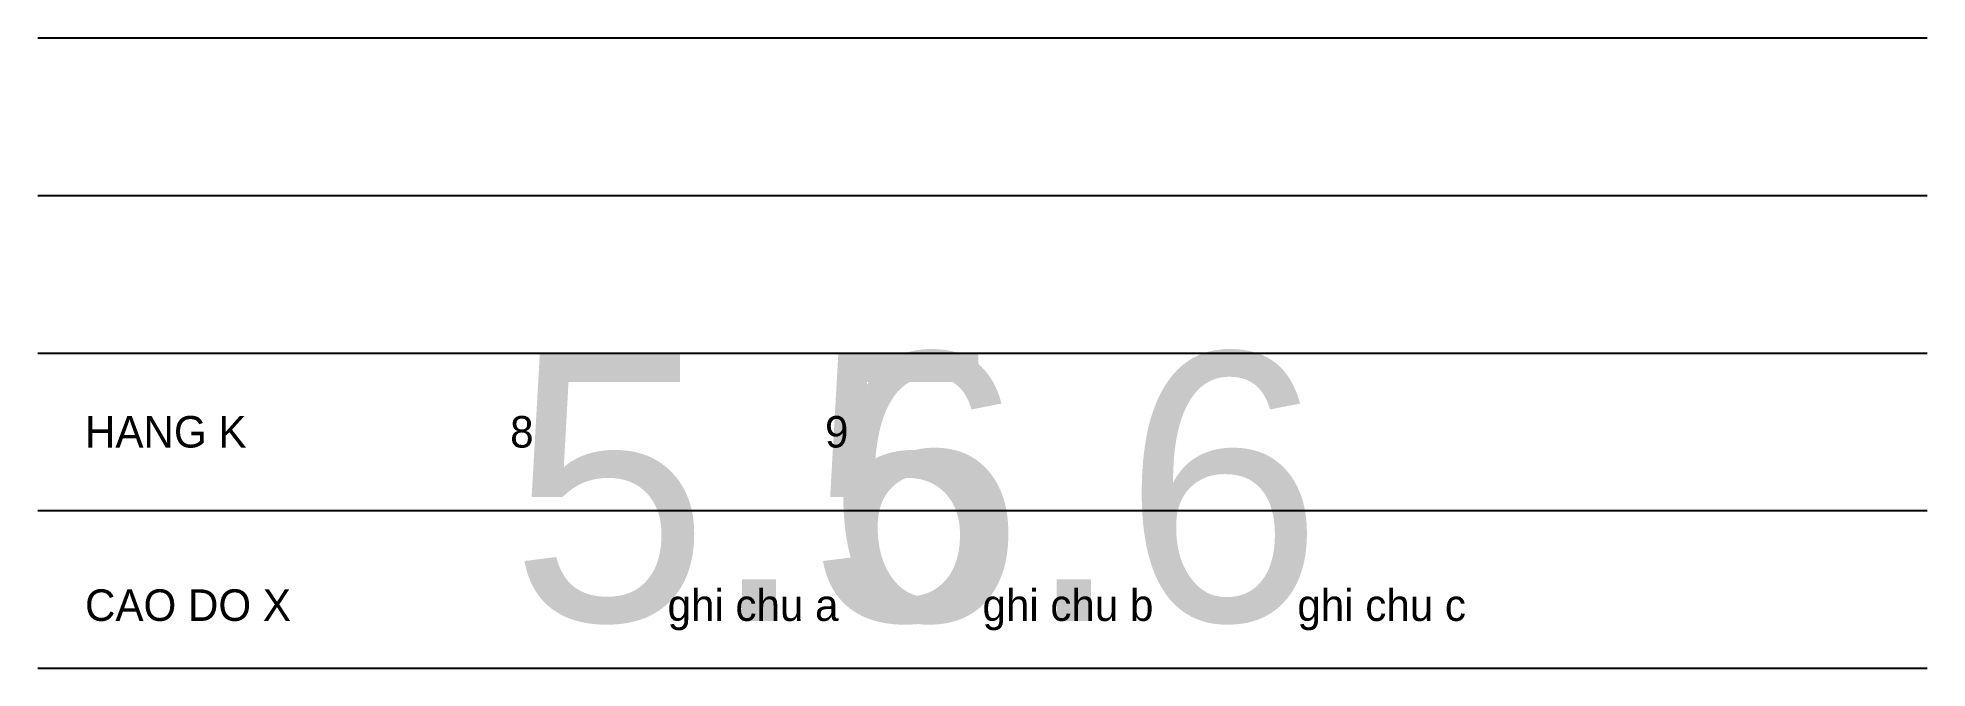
# Model space of a CAD drawing. Header units: metres. Extents: x 0 to 12, y 0 to 4.
import ezdxf

# ---------------------------------------------------------------- set-up
doc = ezdxf.new("R2010")
doc.units = ezdxf.units.M

msp = doc.modelspace()

# ---------------------------------------------------------------- linework, layer by layer
for p, q in [((0, 4), (12, 4)), ((0, 3), (12, 3)), ((0, 2), (12, 2)), ((0, 1), (12, 1)), ((0, 0), (12, 0))]:
    msp.add_line(p, q)

# ---------------------------------------------------------------- texts
for s, height, p in [('5.5', 1.7, (3, 0.3)), ('6.6', 1.7, (5, 0.3)), ('HANG K', 0.2, (0.3, 1.4)), ('8', 0.2, (3, 1.4)), ('9', 0.2, (5, 1.4)), ('CAO DO X', 0.2, (0.3, 0.3)), ('ghi chu a', 0.2, (4, 0.3)), ('ghi chu b', 0.2, (6, 0.3)), ('ghi chu c', 0.2, (8, 0.3))]:
    msp.add_text(s, height=height).set_placement(p)

doc.saveas('drawing.dxf')
